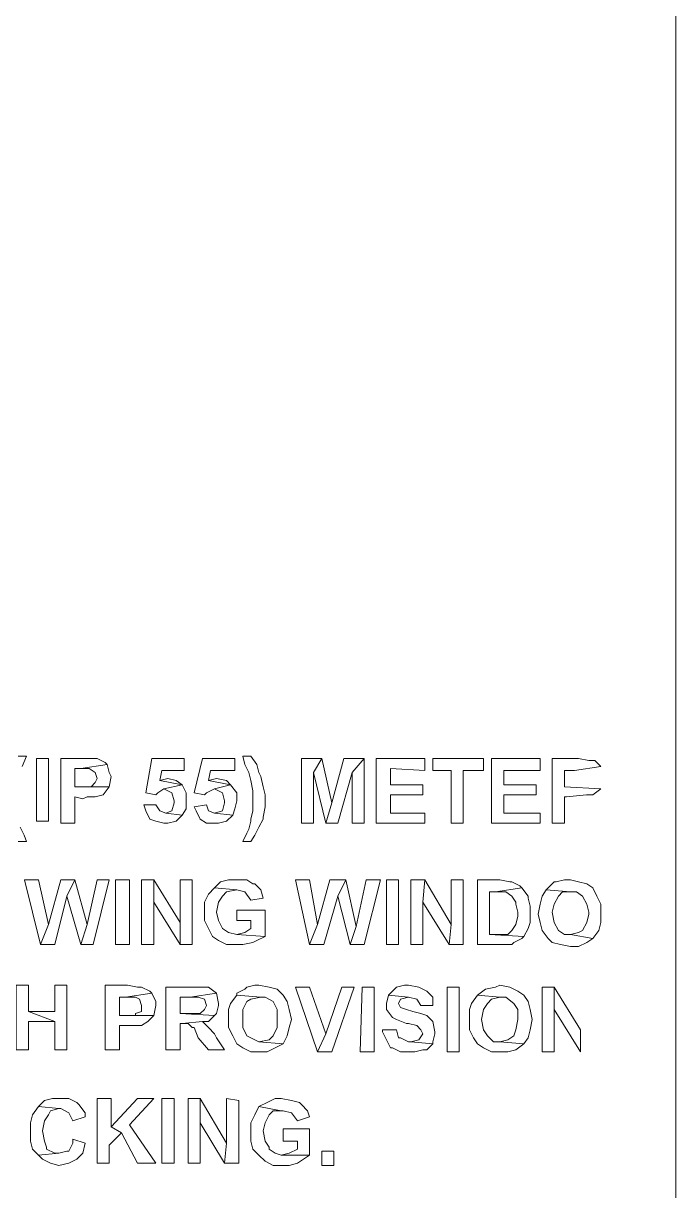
# Model space of a CAD drawing. Header units: inches. Extents: x 0.2 to 10.8, y 0.5 to 8.
# Drawn here: x 9.191 to 9.728, y 2.354 to 3.315 of the extents above; entities that cross this region are included whole.
import ezdxf

# ---------------------------------------------------------------- set-up
doc = ezdxf.new("R2010")
doc.units = ezdxf.units.IN
doc.header["$MEASUREMENT"] = 0
doc.layers.add('PDF_Geometry', color=7, linetype='Continuous')

msp = doc.modelspace()

# ---------------------------------------------------------------- linework, layer by layer
at = {"layer": 'PDF_Geometry', "lineweight": 13}
for points in [[(9.72833, 7.755), (9.72833, 0.74667)], [(9.19333, 2.71167), (9.18666, 2.71167)], [(9.19, 2.70333), (9.19333, 2.71167)], [(9.20166, 2.65833), (9.20166, 2.71), (9.21166, 2.71), (9.21166, 2.65833), (9.20166, 2.65833)], [(9.23999, 2.71), (9.22166, 2.71), (9.22166, 2.65667), (9.23333, 2.65667), (9.23333, 2.67833), (9.23999, 2.67667), (9.24333, 2.67833), (9.24999, 2.67833), (9.25666, 2.68), (9.26166, 2.68667), (9.23333, 2.68667), (9.23333, 2.70167), (9.23833, 2.70167), (9.25999, 2.705), (9.25833, 2.70667), (9.25166, 2.71), (9.24833, 2.71), (9.23999, 2.71)], [(9.32333, 2.71), (9.29666, 2.71), (9.29166, 2.68167), (9.29999, 2.68), (9.30166, 2.68167), (9.30666, 2.685), (9.32166, 2.68833), (9.30333, 2.69167), (9.30499, 2.7), (9.32333, 2.7), (9.32333, 2.71)], [(9.36499, 2.71), (9.33833, 2.71), (9.33166, 2.68167), (9.33999, 2.68), (9.34166, 2.68167), (9.34833, 2.685), (9.36166, 2.68833), (9.34333, 2.69167), (9.34499, 2.7), (9.36499, 2.7), (9.36499, 2.71)], [(9.37833, 2.71167), (9.37166, 2.71167), (9.37333, 2.705), (9.37666, 2.69833), (9.37833, 2.69167), (9.37833, 2.69167), (9.37999, 2.68333), (9.37999, 2.67667), (9.37999, 2.675), (9.37999, 2.66833), (9.37999, 2.66667), (9.37833, 2.66), (9.37833, 2.65833), (9.37666, 2.65167), (9.37499, 2.64833), (9.37166, 2.64167), (9.37833, 2.64167), (9.38166, 2.64667), (9.38499, 2.65333), (9.38833, 2.66), (9.38833, 2.66167), (9.38999, 2.67), (9.38999, 2.67667), (9.38999, 2.68), (9.38833, 2.68667), (9.38666, 2.695), (9.38499, 2.69833), (9.38333, 2.705), (9.37833, 2.71167)], [(9.43666, 2.71), (9.41999, 2.71), (9.41999, 2.65667), (9.42999, 2.65667), (9.42999, 2.69833), (9.43666, 2.71)], [(9.43666, 2.71), (9.42999, 2.69833), (9.43999, 2.65667), (9.44499, 2.67333), (9.43666, 2.71)], [(9.47166, 2.71), (9.45499, 2.71), (9.44499, 2.67333), (9.43999, 2.65667), (9.44999, 2.65667), (9.46166, 2.69833), (9.47166, 2.71)], [(9.47166, 2.71), (9.46166, 2.69833), (9.46166, 2.65667), (9.47166, 2.65667), (9.47166, 2.71)], [(9.52166, 2.71), (9.48166, 2.71), (9.48166, 2.65667), (9.52166, 2.65667), (9.52166, 2.665), (9.49333, 2.665), (9.49333, 2.68), (9.51999, 2.68), (9.51999, 2.68833), (9.49333, 2.68833), (9.49333, 2.70167), (9.52166, 2.7), (9.52166, 2.71)], [(9.56999, 2.71), (9.52833, 2.71), (9.52833, 2.7), (9.54333, 2.7), (9.54333, 2.65667), (9.55333, 2.65667), (9.55333, 2.7), (9.56999, 2.7), (9.56999, 2.71)], [(9.61666, 2.71), (9.57666, 2.71), (9.57666, 2.65667), (9.61666, 2.65667), (9.61666, 2.665), (9.58666, 2.665), (9.58666, 2.68), (9.61333, 2.68), (9.61333, 2.68833), (9.58666, 2.68833), (9.58666, 2.7), (9.61666, 2.7), (9.61666, 2.71)], [(9.64833, 2.71), (9.62666, 2.71), (9.62666, 2.65667), (9.63666, 2.65667), (9.63666, 2.67833), (9.63833, 2.67833), (9.65499, 2.68), (9.65999, 2.68), (9.66666, 2.685), (9.63666, 2.68667), (9.63666, 2.7), (9.64499, 2.7), (9.66666, 2.70333), (9.66666, 2.70333), (9.66166, 2.70833), (9.65666, 2.70833), (9.64833, 2.71)], [(9.26, 2.705), (9.23833, 2.70167), (9.23833, 2.70167), (9.245, 2.70167), (9.25, 2.69833), (9.25166, 2.69333), (9.25, 2.69), (9.24666, 2.68667), (9.24666, 2.68667), (9.23833, 2.68667), (9.23333, 2.68667), (9.26166, 2.68667), (9.26166, 2.68667), (9.26333, 2.695), (9.26166, 2.69833), (9.26, 2.705)], [(9.30999, 2.69333), (9.30333, 2.69167), (9.32166, 2.68833), (9.31666, 2.69167), (9.30999, 2.69333)], [(9.34999, 2.69333), (9.34333, 2.69167), (9.36166, 2.68833), (9.35833, 2.69167), (9.34999, 2.69333)], [(9.32166, 2.68833), (9.30666, 2.685), (9.31333, 2.68167), (9.31333, 2.68167), (9.31499, 2.675), (9.31499, 2.67333), (9.31333, 2.66667), (9.30833, 2.665), (9.32166, 2.66333), (9.32499, 2.66833), (9.32499, 2.675), (9.32499, 2.68167), (9.32166, 2.68833)], [(9.36166, 2.68833), (9.34833, 2.685), (9.35499, 2.68167), (9.35499, 2.68167), (9.35666, 2.675), (9.35666, 2.67333), (9.35499, 2.66667), (9.34833, 2.665), (9.36333, 2.66333), (9.36499, 2.66833), (9.36666, 2.675), (9.36666, 2.68167), (9.36166, 2.68833)], [(9.29999, 2.67167), (9.28999, 2.67167), (9.29166, 2.66667), (9.29499, 2.66), (9.29999, 2.65833), (9.30666, 2.65667), (9.30999, 2.65667), (9.31666, 2.65833), (9.32166, 2.66333), (9.30833, 2.665), (9.30333, 2.66667), (9.29999, 2.67167)], [(9.34166, 2.67167), (9.33166, 2.67), (9.33333, 2.66667), (9.33666, 2.66), (9.34166, 2.65667), (9.34833, 2.65667), (9.35166, 2.65667), (9.35833, 2.65833), (9.36333, 2.66333), (9.34833, 2.665), (9.34333, 2.66667), (9.34166, 2.67167)], [(9.18666, 2.64167), (9.19333, 2.64167), (9.19166, 2.64667), (9.18833, 2.65333)], [(9.20333, 2.61), (9.19167, 2.61), (9.205, 2.55667), (9.21167, 2.57333), (9.20333, 2.61)], [(9.23333, 2.61), (9.22167, 2.61), (9.21167, 2.57333), (9.205, 2.55667), (9.21667, 2.55667), (9.22667, 2.59667), (9.23333, 2.61)], [(9.23333, 2.61), (9.22667, 2.59667), (9.23833, 2.55667), (9.24333, 2.57333), (9.23333, 2.61)], [(9.26167, 2.61), (9.25167, 2.61), (9.24333, 2.57333), (9.23833, 2.55667), (9.24833, 2.55667), (9.26167, 2.61)], [(9.26667, 2.55667), (9.26667, 2.61), (9.27833, 2.61), (9.27833, 2.55667), (9.26667, 2.55667)], [(9.29833, 2.61), (9.28833, 2.61), (9.28833, 2.55667), (9.29833, 2.55667), (9.29833, 2.59167), (9.29833, 2.61)], [(9.29833, 2.61), (9.29833, 2.59167), (9.32, 2.55667), (9.32, 2.575), (9.29833, 2.61)], [(9.33, 2.61), (9.32, 2.61), (9.32, 2.575), (9.32, 2.55667), (9.33, 2.55667), (9.33, 2.61)], [(9.36666, 2.61), (9.36, 2.61), (9.35333, 2.60833), (9.34833, 2.60333), (9.36666, 2.60167), (9.36666, 2.60167), (9.37333, 2.6), (9.37333, 2.6), (9.37833, 2.59333), (9.38833, 2.595), (9.38666, 2.60167), (9.38166, 2.60667), (9.38, 2.60667), (9.375, 2.61), (9.36666, 2.61)], [(9.42666, 2.61), (9.415, 2.61), (9.42666, 2.55667), (9.43333, 2.57333), (9.42666, 2.61)], [(9.45666, 2.61), (9.44333, 2.61), (9.43333, 2.57333), (9.42666, 2.55667), (9.43833, 2.55667), (9.45, 2.59667), (9.45666, 2.61)], [(9.45666, 2.61), (9.45, 2.59667), (9.46, 2.55667), (9.465, 2.57167), (9.45666, 2.61)], [(9.485, 2.61), (9.47333, 2.61), (9.465, 2.57167), (9.46, 2.55667), (9.47166, 2.55667), (9.485, 2.61)], [(9.49, 2.55667), (9.49, 2.61), (9.5, 2.61), (9.5, 2.55667), (9.49, 2.55667)], [(9.52166, 2.61), (9.51, 2.61), (9.51, 2.55667), (9.52, 2.55667), (9.52, 2.59167), (9.52166, 2.61)], [(9.52166, 2.61), (9.52, 2.59167), (9.54166, 2.55667), (9.54333, 2.57333), (9.52166, 2.61)], [(9.55333, 2.61), (9.54333, 2.61), (9.54333, 2.57333), (9.54166, 2.55667), (9.55333, 2.55667), (9.55333, 2.61)], [(9.58333, 2.61), (9.565, 2.61), (9.565, 2.55667), (9.585, 2.55667), (9.58666, 2.55667), (9.59333, 2.55667), (9.595, 2.55833), (9.60166, 2.56167), (9.60333, 2.56333), (9.575, 2.565), (9.575, 2.6), (9.58, 2.6), (9.60166, 2.60333), (9.6, 2.605), (9.59333, 2.60833), (9.59166, 2.60833), (9.58333, 2.61)], [(9.64166, 2.61), (9.63666, 2.61), (9.63, 2.60833), (9.62833, 2.60833), (9.62333, 2.60333), (9.62166, 2.60167), (9.64166, 2.6), (9.64666, 2.6), (9.65166, 2.59667), (9.655, 2.59), (9.65666, 2.58333), (9.65666, 2.58167), (9.655, 2.575), (9.65166, 2.56833), (9.64833, 2.56667), (9.64166, 2.565), (9.66, 2.56167), (9.665, 2.56833), (9.66666, 2.575), (9.66666, 2.58167), (9.66666, 2.58333), (9.66666, 2.59), (9.66333, 2.59667), (9.66, 2.60333), (9.655, 2.60667), (9.64833, 2.60833), (9.64166, 2.61)], [(9.34833, 2.60333), (9.34333, 2.59833), (9.34333, 2.59833), (9.34, 2.59167), (9.34, 2.58333), (9.34, 2.57667), (9.34333, 2.57), (9.34666, 2.56333), (9.35166, 2.56), (9.35166, 2.56), (9.35833, 2.55667), (9.36666, 2.55667), (9.37166, 2.55667), (9.38, 2.55833), (9.38333, 2.56), (9.39, 2.56333), (9.36666, 2.565), (9.36, 2.56667), (9.355, 2.57), (9.355, 2.57), (9.35166, 2.57667), (9.35, 2.58333), (9.35166, 2.59167), (9.355, 2.59667), (9.35833, 2.6), (9.36666, 2.60167), (9.34833, 2.60333)], [(9.60166, 2.60333), (9.58, 2.6), (9.58166, 2.6), (9.58833, 2.6), (9.59333, 2.59667), (9.59666, 2.59167), (9.59666, 2.59), (9.59833, 2.58333), (9.59833, 2.58), (9.59666, 2.57333), (9.59333, 2.56833), (9.59, 2.565), (9.58333, 2.565), (9.575, 2.565), (9.60333, 2.56333), (9.60666, 2.57), (9.60833, 2.575), (9.60833, 2.58167), (9.60833, 2.58833), (9.60666, 2.595), (9.60666, 2.59667), (9.60166, 2.60333)], [(9.62166, 2.60167), (9.61833, 2.59667), (9.61666, 2.59), (9.615, 2.58167), (9.61666, 2.575), (9.61833, 2.56833), (9.62333, 2.56167), (9.62666, 2.55833), (9.63333, 2.55667), (9.64166, 2.555), (9.64833, 2.555), (9.655, 2.55833), (9.66, 2.56167), (9.66, 2.56167), (9.64166, 2.565), (9.63666, 2.565), (9.63166, 2.56833), (9.63166, 2.56833), (9.62833, 2.575), (9.62666, 2.58333), (9.62666, 2.58333), (9.62833, 2.59), (9.63166, 2.59667), (9.635, 2.6), (9.64166, 2.6), (9.62166, 2.60167)], [(9.39, 2.585), (9.36666, 2.585), (9.36666, 2.57667), (9.37833, 2.57667), (9.37833, 2.57), (9.37333, 2.56667), (9.36666, 2.565), (9.39, 2.56333), (9.39, 2.585)], [(9.195, 2.52333), (9.185, 2.52333), (9.185, 2.47), (9.195, 2.47), (9.195, 2.49333), (9.21666, 2.49333), (9.195, 2.50167), (9.195, 2.52333)], [(9.22666, 2.52333), (9.21666, 2.52333), (9.21666, 2.50167), (9.195, 2.50167), (9.21666, 2.49333), (9.21666, 2.47), (9.22666, 2.47), (9.22666, 2.52333)], [(9.27666, 2.52333), (9.25833, 2.52333), (9.25833, 2.47), (9.27, 2.47), (9.27, 2.49), (9.27666, 2.49), (9.28166, 2.49), (9.28833, 2.49), (9.29333, 2.49333), (9.29833, 2.49833), (9.27, 2.49833), (9.27, 2.51333), (9.275, 2.51333), (9.29666, 2.51667), (9.295, 2.51833), (9.28833, 2.52167), (9.285, 2.52167), (9.27666, 2.52333)], [(9.33167, 2.52167), (9.30833, 2.52167), (9.30833, 2.47), (9.32, 2.47), (9.32, 2.49167), (9.32167, 2.49167), (9.33833, 2.49333), (9.34333, 2.49333), (9.34833, 2.49833), (9.32, 2.5), (9.32, 2.51333), (9.32833, 2.51333), (9.35, 2.51667), (9.35, 2.51667), (9.34333, 2.52167), (9.34, 2.52167), (9.33167, 2.52167)], [(9.385, 2.52333), (9.38166, 2.52333), (9.375, 2.52167), (9.37333, 2.52), (9.36666, 2.51667), (9.36666, 2.515), (9.38666, 2.51333), (9.39, 2.51333), (9.39666, 2.51), (9.4, 2.50333), (9.4, 2.495), (9.4, 2.495), (9.4, 2.48833), (9.39666, 2.48167), (9.39333, 2.47833), (9.385, 2.47667), (9.405, 2.475), (9.40833, 2.48167), (9.41, 2.48833), (9.41166, 2.495), (9.41166, 2.495), (9.41, 2.50333), (9.40833, 2.51), (9.405, 2.515), (9.4, 2.52), (9.39333, 2.52167), (9.385, 2.52333)], [(9.42666, 2.52167), (9.415, 2.52167), (9.43333, 2.46833), (9.44, 2.48333), (9.42666, 2.52167)], [(9.46333, 2.52167), (9.45333, 2.52167), (9.44, 2.48333), (9.43333, 2.46833), (9.445, 2.46833), (9.46333, 2.52167)], [(9.46833, 2.46833), (9.47, 2.52167), (9.48, 2.52167), (9.48, 2.46833), (9.46833, 2.46833)], [(9.50833, 2.52333), (9.505, 2.52333), (9.49833, 2.52167), (9.49666, 2.52), (9.49166, 2.515), (9.49166, 2.515), (9.50833, 2.51333), (9.515, 2.51167), (9.51833, 2.50667), (9.52833, 2.50667), (9.52833, 2.51333), (9.52333, 2.51833), (9.52333, 2.51833), (9.51666, 2.52167), (9.50833, 2.52333)], [(9.54, 2.46833), (9.54, 2.52167), (9.55, 2.52167), (9.55, 2.46833), (9.54, 2.46833)], [(9.58333, 2.52333), (9.58, 2.52167), (9.57166, 2.52), (9.57166, 2.52), (9.565, 2.515), (9.565, 2.515), (9.58333, 2.51333), (9.58833, 2.51333), (9.595, 2.50833), (9.59833, 2.50333), (9.59833, 2.495), (9.59833, 2.495), (9.59666, 2.48667), (9.595, 2.48167), (9.59, 2.47833), (9.58333, 2.47667), (9.60333, 2.475), (9.60666, 2.48), (9.60833, 2.48667), (9.61, 2.495), (9.61, 2.495), (9.60833, 2.50333), (9.60666, 2.51), (9.60333, 2.515), (9.59833, 2.51833), (9.59166, 2.52167), (9.58333, 2.52333)], [(9.62833, 2.52167), (9.61833, 2.52167), (9.61833, 2.46833), (9.62833, 2.46833), (9.62833, 2.50333), (9.62833, 2.52167)], [(9.62833, 2.52167), (9.62833, 2.50333), (9.65, 2.46833), (9.65, 2.48667), (9.62833, 2.52167)], [(9.29666, 2.51667), (9.275, 2.51333), (9.275, 2.51333), (9.28333, 2.51333), (9.28666, 2.51167), (9.28833, 2.50667), (9.28833, 2.50167), (9.28333, 2.5), (9.28333, 2.49833), (9.275, 2.49833), (9.27, 2.49833), (9.29833, 2.49833), (9.29833, 2.49833), (9.3, 2.50667), (9.3, 2.51), (9.29666, 2.51667)], [(9.35, 2.51667), (9.32833, 2.51333), (9.32833, 2.51333), (9.335, 2.51333), (9.34, 2.51167), (9.34166, 2.50667), (9.34, 2.50333), (9.33666, 2.5), (9.335, 2.5), (9.32666, 2.5), (9.32, 2.5), (9.34833, 2.49833), (9.35, 2.5), (9.35166, 2.50667), (9.35166, 2.50833), (9.35, 2.51667)], [(9.36666, 2.515), (9.36166, 2.50833), (9.36, 2.50333), (9.36, 2.495), (9.36, 2.48833), (9.36333, 2.48167), (9.36666, 2.475), (9.37166, 2.47167), (9.37833, 2.46833), (9.385, 2.46833), (9.39166, 2.46833), (9.39833, 2.47167), (9.405, 2.475), (9.405, 2.475), (9.385, 2.47667), (9.38166, 2.47833), (9.375, 2.48167), (9.375, 2.48167), (9.37166, 2.48833), (9.37166, 2.495), (9.37166, 2.495), (9.37166, 2.50333), (9.375, 2.51), (9.37833, 2.51167), (9.38666, 2.51333), (9.36666, 2.515)], [(9.49166, 2.515), (9.49, 2.50833), (9.49, 2.50333), (9.495, 2.49667), (9.49833, 2.495), (9.50666, 2.49167), (9.50833, 2.49167), (9.515, 2.49), (9.51833, 2.48667), (9.52, 2.48333), (9.51666, 2.47833), (9.51666, 2.47833), (9.51, 2.47667), (9.52833, 2.475), (9.52833, 2.47667), (9.53, 2.48333), (9.53, 2.485), (9.52833, 2.49333), (9.52833, 2.49333), (9.52333, 2.49833), (9.51833, 2.5), (9.51166, 2.50167), (9.50666, 2.50333), (9.50166, 2.505), (9.5, 2.50833), (9.50166, 2.51167), (9.50166, 2.51167), (9.50833, 2.51333), (9.49166, 2.515)], [(9.565, 2.515), (9.56, 2.50833), (9.55833, 2.50333), (9.55833, 2.495), (9.55833, 2.48667), (9.56166, 2.48), (9.565, 2.475), (9.57, 2.47167), (9.57666, 2.46833), (9.58333, 2.46833), (9.59, 2.46833), (9.59666, 2.47), (9.60333, 2.475), (9.60333, 2.475), (9.58333, 2.47667), (9.57833, 2.47667), (9.57333, 2.48167), (9.57333, 2.48167), (9.57, 2.48667), (9.56833, 2.495), (9.56833, 2.495), (9.57, 2.50333), (9.57333, 2.50833), (9.57666, 2.51167), (9.58333, 2.51333), (9.565, 2.515)], [(9.33833, 2.49333), (9.32166, 2.49167), (9.32666, 2.49167), (9.33, 2.48833), (9.33166, 2.48833), (9.335, 2.48), (9.34333, 2.47), (9.35666, 2.47), (9.35, 2.48), (9.34833, 2.48333), (9.34333, 2.48833), (9.33833, 2.49333)], [(9.49833, 2.48667), (9.48666, 2.48667), (9.48666, 2.485), (9.49, 2.47833), (9.49333, 2.47167), (9.495, 2.47167), (9.50166, 2.46833), (9.51, 2.46833), (9.51333, 2.46833), (9.52, 2.47), (9.52333, 2.47), (9.52833, 2.475), (9.51, 2.47667), (9.50833, 2.47667), (9.50166, 2.48), (9.5, 2.48), (9.49833, 2.48667)], [(9.20333, 2.42333), (9.19833, 2.41667), (9.19666, 2.41), (9.19666, 2.40333), (9.19666, 2.395), (9.19833, 2.38833), (9.20333, 2.38333), (9.22, 2.385), (9.21666, 2.385), (9.21, 2.38833), (9.21, 2.39), (9.20833, 2.395), (9.20666, 2.40333), (9.20833, 2.41167), (9.21166, 2.41667), (9.21333, 2.42), (9.22, 2.42167), (9.20333, 2.42333)], [(9.22166, 2.43), (9.215, 2.43), (9.20833, 2.42833), (9.20333, 2.42333), (9.20333, 2.42333), (9.22, 2.42167), (9.22166, 2.42167), (9.22833, 2.41833), (9.22833, 2.41833), (9.23166, 2.41167), (9.24166, 2.415), (9.24166, 2.41833), (9.23666, 2.425), (9.235, 2.42667), (9.22833, 2.43), (9.22166, 2.43)], [(9.26333, 2.43), (9.25166, 2.43), (9.25166, 2.37667), (9.26166, 2.37667), (9.26166, 2.39167), (9.27166, 2.40167), (9.26333, 2.40667), (9.26333, 2.43)], [(9.29833, 2.43), (9.285, 2.43), (9.26333, 2.40667), (9.27166, 2.40167), (9.285, 2.37667), (9.3, 2.37667), (9.27833, 2.40833), (9.29833, 2.43)], [(9.305, 2.37667), (9.305, 2.43), (9.315, 2.43), (9.315, 2.37667), (9.305, 2.37667)], [(9.33666, 2.43), (9.32666, 2.43), (9.32666, 2.37667), (9.33666, 2.37667), (9.33666, 2.41), (9.33666, 2.43)], [(9.33666, 2.43), (9.33666, 2.41), (9.35666, 2.37667), (9.35833, 2.39333), (9.33666, 2.43)], [(9.36833, 2.42833), (9.35833, 2.43), (9.35833, 2.39333), (9.35666, 2.37667), (9.36833, 2.37667), (9.36833, 2.42833)], [(9.385, 2.42333), (9.38166, 2.41667), (9.38166, 2.41667), (9.37833, 2.41), (9.37833, 2.40333), (9.37833, 2.395), (9.38, 2.38833), (9.385, 2.38333), (9.39, 2.37833), (9.39, 2.37833), (9.39666, 2.375), (9.405, 2.375), (9.41, 2.375), (9.41666, 2.37667), (9.42166, 2.38), (9.42666, 2.38333), (9.40333, 2.38333), (9.39833, 2.385), (9.39333, 2.38833), (9.39333, 2.39), (9.39, 2.395), (9.38833, 2.40333), (9.39, 2.41), (9.39333, 2.41667), (9.39666, 2.42), (9.40333, 2.42), (9.385, 2.42333)], [(9.40333, 2.43), (9.39833, 2.43), (9.39166, 2.42667), (9.385, 2.42333), (9.40333, 2.42), (9.405, 2.42), (9.41166, 2.41833), (9.41166, 2.41833), (9.41666, 2.41167), (9.42666, 2.415), (9.425, 2.42), (9.42, 2.425), (9.41833, 2.42667), (9.41166, 2.42833), (9.40333, 2.43)], [(9.42666, 2.405), (9.405, 2.405), (9.405, 2.395), (9.41666, 2.395), (9.41666, 2.38833), (9.41, 2.385), (9.40333, 2.38333), (9.42666, 2.38333), (9.42666, 2.405)], [(9.23166, 2.39667), (9.23166, 2.39333), (9.22833, 2.38667), (9.22666, 2.38667), (9.22, 2.385), (9.20333, 2.38333), (9.20666, 2.38), (9.21333, 2.37667), (9.22, 2.375), (9.22, 2.375), (9.22833, 2.37667), (9.235, 2.38), (9.235, 2.38), (9.24, 2.385), (9.24166, 2.39333), (9.23166, 2.39667)], [(9.43666, 2.375), (9.43666, 2.38667), (9.44666, 2.38667), (9.44666, 2.375), (9.43666, 2.375)]]:
    msp.add_lwpolyline(points, dxfattribs=at)

doc.saveas('drawing.dxf')
